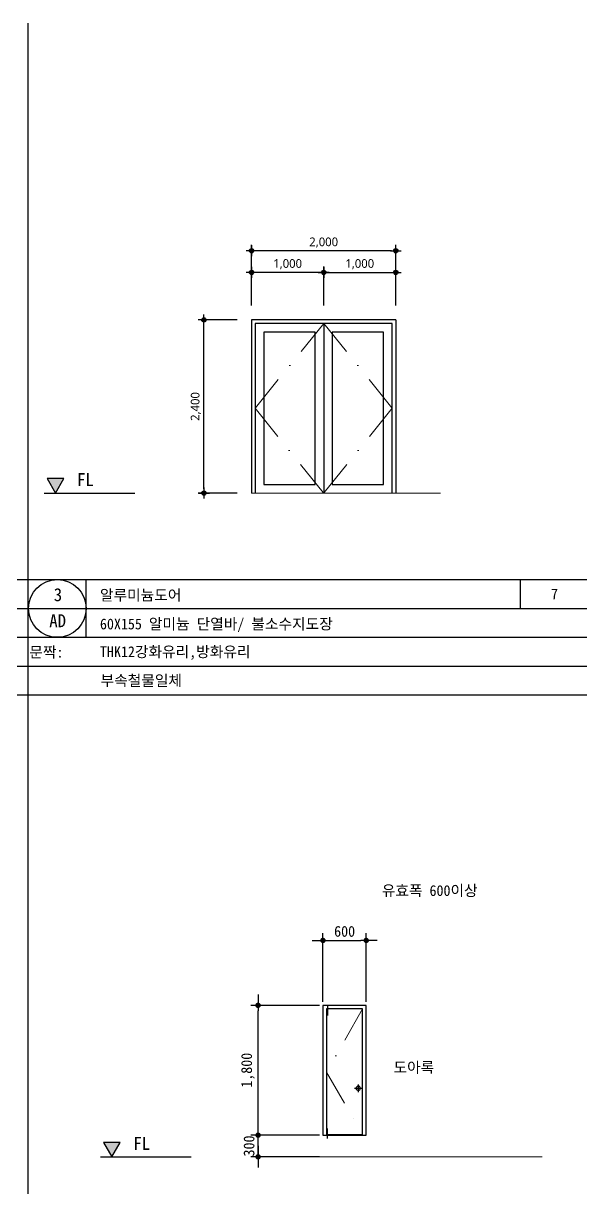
# Model space of a CAD drawing. Header units: millimetres. Extents: x 34479 to 326239, y 111570 to 168880.
# Drawn here: x 138154 to 145884, y 152735 to 168880 of the extents above; entities that cross this region are included whole.
import ezdxf
from ezdxf.enums import TextEntityAlignment as Align

# ---------------------------------------------------------------- set-up
doc = ezdxf.new("R2010")
doc.units = ezdxf.units.MM
doc.header["$LTSCALE"] = 100
doc.header["$MEASUREMENT"] = 0
doc.header["$PDSIZE"] = -10
for name, pattern in [('CEN', [62, 60, -1, 0, -1]), ('DASHDOT', [1, 0.5, -0.25, 0, -0.25]), ('HID', [2, 1.1, -0.9])]:
    doc.linetypes.add(name, pattern=pattern)
doc.layers.get('0').update_dxf_attribs({"linetype": 'CONTINUOUS'})
doc.layers.get('Defpoints').update_dxf_attribs({"color": 153, "linetype": 'CONTINUOUS'})
for name, color, linetype, lineweight in [('A-AXIS-LINE', 1, 'CEN', 15), ('A-DWXK-OPEN', 1, 'HID', 15), ('A-DWXM-WIND', 4, 'CONTINUOUS', 25), ('A-ELEV-WIN', 4, 'CONTINUOUS', 25), ('A-XXXX-SYMB', 7, 'CONTINUOUS', 25)]:
    doc.layers.add(name, color=color, linetype=linetype, lineweight=lineweight)
for name, color, linetype in [('A-DIMS', 7, 'CONTINUOUS'), ('A-XXXX-TABL', 7, 'CONTINUOUS'), ('A-XXXX-TXT2', 3, 'CONTINUOUS'), ('dim', 7, 'CONTINUOUS'), ('NDIM', 7, 'CONTINUOUS'), ('WINELEV', 4, 'CONTINUOUS')]:
    doc.layers.add(name, color=color, linetype=linetype)
doc.styles.add('HY울릉도L', font='')
doc.styles.add('돋움체', font='')
doc.styles.add('맑은고딕', font='malgun.ttf')
doc.styles.get('HY울릉도L').set_extended_font_data('HYwulM')
doc.styles.get('돋움체').set_extended_font_data('DotumChe')
doc.dimstyles.new('CDIM', dxfattribs={"dimtxt": 3, "dimasz": 1.5, "dimexe": 2, "dimexo": 1, "dimgap": 1, "dimtad": 1, "dimdec": 0, "dimrnd": 0.5, "dimzin": 0, "dimdsep": 32, "dimlunit": 6, "dimtxsty": 'HY울릉도L', "dimblk1": '_CIDOT', "dimblk2": '_CIDOT', "dimsah": 1, "dimcen": 5.5, "dimclrd": 2, "dimclre": 2, "dimclrt": 7, "dimadec": 0, "dimazin": 0, "dimtfac": 1, "dimtdec": 0, "dimtix": 1, "dimtmove": 2, "dimatfit": 1, "dimldrblk": '_CIDOT', "dimfxl": 1, "dimtolj": 1, "dimtzin": 0, "dimlwd": -1, "dimarcsym": 0})
doc.dimstyles.new('NDIM', dxfattribs={"dimscale": 5, "dimtxt": 3, "dimasz": 1.5, "dimexe": 2, "dimexo": 5, "dimgap": 1, "dimtad": 1, "dimdec": 0, "dimrnd": 0.25, "dimzin": 0, "dimdsep": 46, "dimlunit": 6, "dimtxsty": '돋움체', "dimblk1": '_CIDOT', "dimblk2": '_CIDOT', "dimsah": 1, "dimcen": 5, "dimclrd": 7, "dimclre": 7, "dimclrt": 3, "dimadec": 0, "dimazin": 0, "dimtfac": 1, "dimtdec": 0, "dimtix": 1, "dimtmove": 2, "dimatfit": 1, "dimfxl": 1, "dimtolj": 1, "dimtzin": 0, "dimarcsym": 0})

# ---------------------------------------------------------------- blocks, each defined once
blk = doc.blocks.new('_CIDOT')
at = {"color": 0, "linetype": 'ByBlock'}
blk.add_line((2, 0), (-1, 0), dxfattribs=at)
at = {"color": 0, "linetype": 'ByBlock', "const_width": 0.5}
blk.add_lwpolyline([(-0.25, 0, 1), (0.25, 0, 1)], format="xyb", close=True, dxfattribs=at)
blk = doc.blocks.new('*D85')
at = {"layer": 'A-DIMS', "lineweight": -2, "transparency": 16777216}
for p, q in [((142310, 155314, 0), (142310, 156264, 0)), ((142910, 155314, 0), (142910, 156264, 0))]:
    blk.add_line(p, q, dxfattribs=at)
at = {"layer": 'A-DIMS', "transparency": 16777216}
blk.add_line((142385, 156164, 0), (142835, 156164, 0), dxfattribs=at)
at = {"layer": 'Defpoints', "color": 0, "transparency": 16777216}
for p in [(142910, 156164, 0), (142310, 155264, 0), (142910, 155264, 0)]:
    blk.add_point(p, dxfattribs=at)
at = {"layer": 'A-DIMS', "transparency": 16777216, "xscale": 75, "yscale": 75, "zscale": 75, "rotation": 180}
blk.add_blockref('_CIDOT', (142310, 156164, 0), dxfattribs=at)
at = {"layer": 'A-DIMS', "transparency": 16777216, "xscale": 75, "yscale": 75, "zscale": 75}
blk.add_blockref('_CIDOT', (142910, 156164, 0), dxfattribs=at)
at = {"layer": 'A-DIMS', "color": 3, "transparency": 16777216, "insert": (142610, 156289, 0), "char_height": 150, "attachment_point": 5, "style": '돋움체'}
blk.add_mtext('\\A1;600', dxfattribs=at)
blk = doc.blocks.new('*D86')
at = {"layer": 'A-DIMS', "lineweight": -2, "transparency": 16777216}
for p, q in [((142260, 155264, 0), (141310, 155264, 0)), ((142260, 153464, 0), (141310, 153464, 0))]:
    blk.add_line(p, q, dxfattribs=at)
at = {"layer": 'A-DIMS', "transparency": 16777216}
blk.add_line((141410, 153539, 0), (141410, 155189, 0), dxfattribs=at)
at = {"layer": 'Defpoints', "color": 0, "transparency": 16777216}
for p in [(141410, 155264, 0), (142310, 155264, 0), (142310, 153464, 0)]:
    blk.add_point(p, dxfattribs=at)
at = {"layer": 'A-DIMS', "transparency": 16777216, "xscale": 75, "yscale": 75, "zscale": 75}
for p, rotation in [((141410, 155264, 0), 90), ((141410, 153464, 0), 270)]:
    blk.add_blockref('_CIDOT', p, dxfattribs=dict(at, rotation=rotation))
at = {"layer": 'A-DIMS', "color": 3, "transparency": 16777216, "insert": (141270, 154364, 0), "char_height": 150, "attachment_point": 5, "rotation": 90, "style": '돋움체'}
blk.add_mtext('\\A1;1,800', dxfattribs=at)
blk = doc.blocks.new('*D87')
at = {"layer": 'A-DIMS', "transparency": 16777216}
for p, q in [((141410, 153539, 0), (141410, 153614, 0)), ((141410, 153164, 0), (141410, 153464, 0)), ((141410, 153089, 0), (141410, 153014, 0))]:
    blk.add_line(p, q, dxfattribs=at)
at = {"layer": 'A-DIMS', "lineweight": -2, "transparency": 16777216}
for p, q in [((142260, 153464, 0), (141310, 153464, 0)), ((142260, 153164, 0), (141310, 153164, 0))]:
    blk.add_line(p, q, dxfattribs=at)
at = {"layer": 'Defpoints', "color": 0, "transparency": 16777216}
for p in [(141410, 153464, 0), (142310, 153464, 0), (142310, 153164, 0)]:
    blk.add_point(p, dxfattribs=at)
at = {"layer": 'A-DIMS', "transparency": 16777216, "xscale": 75, "yscale": 75, "zscale": 75}
for p, rotation in [((141410, 153464, 0), 270), ((141410, 153164, 0), 90)]:
    blk.add_blockref('_CIDOT', p, dxfattribs=dict(at, rotation=rotation))
at = {"layer": 'A-DIMS', "color": 3, "transparency": 16777216, "insert": (141285, 153314, 0), "char_height": 150, "attachment_point": 5, "rotation": 90, "style": '돋움체'}
blk.add_mtext('\\A1;300', dxfattribs=at)
blk = doc.blocks.new('DIMDOT')
at = {"layer": 'dim'}
h = blk.add_hatch(color=7, dxfattribs=at)
h.paths.add_polyline_path([(0, 0.23), (0, 0.5, 0.414214), (-0.5, 0), (-0.23, 0, -0.414214)])
h.paths.add_polyline_path([(0, 0.23, 0.414214), (-0.23, 0), (0, 0)])
h.paths.add_polyline_path([(0.23, 0, 0.414214), (0, 0.23), (0, 0)], flags=17)
h.paths.add_polyline_path([(0, 0.5), (0, 0.23, -0.414214), (0.23, 0), (0.5, 0, 0.414214)])
h.paths.add_polyline_path([(0.5, 0), (0.23, 0, -0.414214), (0, -0.23), (0, -0.5, 0.414214)])
h.paths.add_polyline_path([(0.23, 0), (0, 0), (0, -0.23, 0.414214)], flags=17)
h.paths.add_polyline_path([(0, 0), (-0.23, 0, 0.414214), (0, -0.23)])
h.paths.add_polyline_path([(0, -0.5), (0, -0.23, -0.414214), (-0.23, 0), (-0.5, 0, 0.414214)])
at = {"layer": 'dim', "color": 7}
for p, q in [((-1.25, 0), (1.25, 0)), ((0, -1.25), (0, 1.25))]:
    blk.add_line(p, q, dxfattribs=at)
for radius in [0.5, 0.233]:
    blk.add_circle((0, 0), radius, dxfattribs=at)
blk = doc.blocks.new('*D194')
at = {"layer": 'Defpoints', "color": 0, "transparency": 16777216}
for p in [(140660, 164767), (141320, 164767, 0), (141320, 162367, 0)]:
    blk.add_point(p, dxfattribs=at)
at = {"layer": 'NDIM', "lineweight": -2, "transparency": 16777216}
for p, q in [((141120, 164767), (140580, 164767)), ((140660, 162427), (140660, 164707)), ((141120, 162367), (140580, 162367))]:
    blk.add_line(p, q, dxfattribs=at)
at = {"layer": 'NDIM', "lineweight": -2, "transparency": 16777216, "xscale": 60, "yscale": 60, "zscale": 60}
for p, rotation in [((140660, 164767), 90), ((140660, 162367), 270)]:
    blk.add_blockref('DIMDOT', p, dxfattribs=dict(at, rotation=rotation))
at = {"layer": 'NDIM', "color": 3, "transparency": 16777216, "insert": (140548, 163567), "char_height": 120, "attachment_point": 5, "rotation": 90, "style": '맑은고딕'}
blk.add_mtext('\\A1;2,400', dxfattribs=at)
blk = doc.blocks.new('*D195')
at = {"layer": 'Defpoints', "color": 0, "transparency": 16777216}
for p in [(141320, 165427, 0), (141320, 164767, 0), (142320, 164767, 0)]:
    blk.add_point(p, dxfattribs=at)
at = {"layer": 'NDIM', "lineweight": -2, "transparency": 16777216}
for p, q in [((141320, 164967, 0), (141320, 165507, 0)), ((142320, 164967, 0), (142320, 165507, 0)), ((142260, 165427, 0), (141380, 165427, 0))]:
    blk.add_line(p, q, dxfattribs=at)
at = {"layer": 'NDIM', "lineweight": -2, "transparency": 16777216, "xscale": 60, "yscale": 60, "zscale": 60, "rotation": 180}
blk.add_blockref('DIMDOT', (141320, 165427, 0), dxfattribs=at)
at = {"layer": 'NDIM', "lineweight": -2, "transparency": 16777216, "xscale": 60, "yscale": 60, "zscale": 60}
blk.add_blockref('DIMDOT', (142320, 165427, 0), dxfattribs=at)
at = {"layer": 'NDIM', "color": 3, "transparency": 16777216, "insert": (141820, 165539, 0), "char_height": 120, "attachment_point": 5, "style": '맑은고딕'}
blk.add_mtext('\\A1;1,000', dxfattribs=at)
blk = doc.blocks.new('*D347')
at = {"layer": 'Defpoints', "color": 0, "transparency": 16777216}
for p in [(141320, 165727, 0), (141320, 165067, 0), (143320, 165067, 0)]:
    blk.add_point(p, dxfattribs=at)
at = {"layer": 'NDIM', "lineweight": -2, "transparency": 16777216}
for p, q in [((141320, 165267, 0), (141320, 165807, 0)), ((143260, 165727, 0), (141380, 165727, 0)), ((143320, 165267, 0), (143320, 165807, 0))]:
    blk.add_line(p, q, dxfattribs=at)
at = {"layer": 'NDIM', "lineweight": -2, "transparency": 16777216, "xscale": 60, "yscale": 60, "zscale": 60, "rotation": 180}
blk.add_blockref('DIMDOT', (141320, 165727, 0), dxfattribs=at)
at = {"layer": 'NDIM', "lineweight": -2, "transparency": 16777216, "xscale": 60, "yscale": 60, "zscale": 60}
blk.add_blockref('DIMDOT', (143320, 165727, 0), dxfattribs=at)
at = {"layer": 'NDIM', "color": 3, "transparency": 16777216, "insert": (142320, 165839, 0), "char_height": 120, "attachment_point": 5, "style": '맑은고딕'}
blk.add_mtext('\\A1;2,000', dxfattribs=at)
blk = doc.blocks.new('*D348')
at = {"layer": 'Defpoints', "color": 0, "transparency": 16777216}
for p in [(143320, 165427, 0), (142320, 164767, 0), (143320, 164767, 0)]:
    blk.add_point(p, dxfattribs=at)
at = {"layer": 'NDIM', "lineweight": -2, "transparency": 16777216}
for p, q in [((142320, 164967, 0), (142320, 165507, 0)), ((143320, 164967, 0), (143320, 165507, 0)), ((142380, 165427, 0), (143260, 165427, 0))]:
    blk.add_line(p, q, dxfattribs=at)
at = {"layer": 'NDIM', "lineweight": -2, "transparency": 16777216, "xscale": 60, "yscale": 60, "zscale": 60, "rotation": 180}
blk.add_blockref('DIMDOT', (142320, 165427, 0), dxfattribs=at)
at = {"layer": 'NDIM', "lineweight": -2, "transparency": 16777216, "xscale": 60, "yscale": 60, "zscale": 60}
blk.add_blockref('DIMDOT', (143320, 165427, 0), dxfattribs=at)
at = {"layer": 'NDIM', "color": 3, "transparency": 16777216, "insert": (142820, 165539, 0), "char_height": 120, "attachment_point": 5, "style": '맑은고딕'}
blk.add_mtext('\\A1;1,000', dxfattribs=at)

msp = doc.modelspace()

# ---------------------------------------------------------------- linework, layer by layer
at = {"layer": 'A-AXIS-LINE'}
for p, q in [((143941.43, 162367.07, 0), (141319.78, 162367.07, 0)), ((145348.79, 153163.74, 0), (141329.74, 153163.74, 0))]:
    msp.add_line(p, q, dxfattribs=at)
at = {"layer": 'A-DWXK-OPEN', "linetype": 'DASHDOT', "ltscale": 10, "elevation": 0}
for points in [[(142319.78, 164717.07), (141369.78, 163542.07), (142319.78, 162367.07)], [(142319.78, 164717.07), (143269.78, 163542.07), (142319.78, 162367.07)], [(142859.74, 155213.74), (142359.74, 154338.74), (142859.74, 153473.74)]]:
    msp.add_lwpolyline(points, dxfattribs=at)
at = {"layer": 'A-DWXM-WIND', "extrusion": (0, 0, -1)}
for p, q in [((142745.74, 154113.74, 0), (142853.74, 154113.74, 0)), ((142799.74, 154167.74, 0), (142799.74, 154059.74, 0))]:
    msp.add_line(p, q, dxfattribs=at)
at = {"layer": 'A-DWXM-WIND'}
msp.add_line((142359.74, 153473.74, 0), (142859.74, 153473.74, 0), dxfattribs=at)
at = {"layer": 'A-DWXM-WIND', "elevation": 0}
msp.add_lwpolyline([(142309.74, 153463.74), (142909.74, 153463.74), (142909.74, 155263.74), (142309.74, 155263.74)], close=True, dxfattribs=at)
msp.add_lwpolyline([(142859.74, 153463.74), (142859.74, 155213.74), (142359.74, 155213.74), (142359.74, 153463.74)], dxfattribs=at)
at = {"layer": 'A-DWXM-WIND', "extrusion": (0, 0, -1)}
msp.add_circle((-142799.74, 154113.74, 0), 30, dxfattribs=at)
at = {"layer": 'A-ELEV-WIN'}
for p, q in [((143319.78, 164767.07, 0), (141319.78, 164767.07, 0)), ((141319.78, 164767.07, 0), (141319.78, 162367.07, 0)), ((142319.78, 164717.07, 0), (142319.78, 162367.07, 0)), ((143319.78, 164767.07, 0), (143319.78, 162367.07, 0))]:
    msp.add_line(p, q, dxfattribs=at)
at = {"layer": 'A-ELEV-WIN', "elevation": 0}
msp.add_lwpolyline([(143269.78, 162367.07), (143269.78, 164717.07), (141369.78, 164717.07), (141369.78, 162367.07)], dxfattribs=at)
for points in [[(142199.78, 162487.07), (142199.78, 164597.07), (141489.78, 164597.07), (141489.78, 162487.07)], [(142439.78, 162487.07), (143149.78, 162487.07), (143149.78, 164597.07), (142439.78, 164597.07)]]:
    msp.add_lwpolyline(points, close=True, dxfattribs=at)
at = {"layer": 'A-XXXX-SYMB'}
for p, q in [((138441.78, 162367.07), (139701.84, 162367.07)), ((139222.91, 153163.74), (140482.96, 153163.74))]:
    msp.add_line(p, q, dxfattribs=at)
for points in [[(138486.31, 162567.07), (138601.78, 162367.07), (138717.25, 162567.07)], [(139267.44, 153363.74), (139382.91, 153163.74), (139498.38, 153363.74)]]:
    msp.add_lwpolyline(points, close=True, dxfattribs=at)
for points in [[(138486.31, 162567.07), (138717.25, 162567.07), (138601.78, 162367.07)], [(139267.44, 153363.74), (139498.38, 153363.74), (139382.91, 153163.74)]]:
    msp.add_solid(points, dxfattribs=at)
at = {"layer": 'A-XXXX-TABL'}
for p, q in [((138223.89, 141270.27), (138223.89, 168880.27)), ((118478.88, 161167.07), (155216.38, 161167.07)), ((139026.85, 160367.07), (139026.85, 161167.07)), ((145051.29, 160767.07), (145051.29, 161167.07)), ((118478.88, 160767.07), (155216.38, 160767.07)), ((118478.88, 160367.07), (155216.38, 160367.07)), ((118478.88, 159967.07), (155216.38, 159967.07)), ((118478.88, 159567.07), (155216.38, 159567.07))]:
    msp.add_line(p, q, dxfattribs=at)
at = {"layer": 'A-XXXX-TABL', "color": 4}
msp.add_circle((138626.85, 160767.07), 400, dxfattribs=at)
at = {"layer": 'dim'}
msp.add_lwpolyline([(142594.57, 156415.3, 0, 40, 0), (142594.57, 156530.3, 0, 0, 0), (142594.57, 156855.3, 0, 0, 0), (143114.57, 156855.3, 0, 0, 0)], format="xyseb", dxfattribs=at)
at = {"layer": 'dim', "elevation": 0}
msp.add_lwpolyline([(142809.74, 154128.74, 0, 40, 0), (142809.74, 154248.74, 0, 0, 0), (142809.74, 154408.74, 0, 0, 0), (143209.74, 154408.74, 0, 0, 0)], format="xyseb", dxfattribs=at)
at = {"layer": 'WINELEV', "linetype": 'Continuous'}
for p, q in [((142374.74, 155259.74, 0), (142374.74, 155122.74, 0)), ((142374.74, 153417.74, 0), (142374.74, 153554.74, 0))]:
    msp.add_line(p, q, dxfattribs=at)

# ---------------------------------------------------------------- texts
at = {"layer": 'A-XXXX-TXT2', "style": '돋움체'}
for s, height, p in [('FL', 180, (138900.1, 162553.44)), ('알루미늄도어', 150, (139217.54, 160951.88)), ('7', 150, (145471.85, 160967.07)), ('60X155 알미늄 단열바/ 불소수지도장', 150, (139217.54, 160551.88)), ('THK12강화유리,방화유리', 150, (139217.54, 160167.07)), ('부속철물일체', 150, (139225.77, 159767.07)), ('유효폭 600이상', 150, (143125.89, 156855.3)), ('FL', 180, (139681.22, 153350.11))]:
    msp.add_text(s, height=height, dxfattribs=at).set_placement(p, align=Align.MIDDLE_LEFT)
for s, p in [('3', (138635.09, 160868.08)), ('AD', (138630.91, 160506.39))]:
    msp.add_text(s, height=180, dxfattribs=at).set_placement(p, align=Align.CENTER)
msp.add_text('문짝:', height=150, dxfattribs=at).set_placement((138238.1, 160085.02))
msp.add_text('도아록', height=150, dxfattribs=at).set_placement((143853.03, 154404.63, 0), align=Align.MIDDLE_RIGHT)

# ---------------------------------------------------------------- dimensions: what is measured, and where the dimension line sits
at = {"layer": 'A-DIMS'}
dim = msp.add_linear_dim(base=(142909.74, 156163.74, 0), p1=(142309.74, 155263.74, 0), p2=(142909.74, 155263.74, 0), dimstyle='CDIM', override={"dimscale": 50, "dimtxsty": '돋움체', "dimclrd": 256, "dimclre": 256, "dimclrt": 3}, dxfattribs=at)
dim.commit()
dim.dimension.update_dxf_attribs({"geometry": '*D85', "text_midpoint": (142609.74, 156288.84, 0)})
for base, p1, p2, picture, middle in [((141409.74, 155263.74, 0), (142309.74, 153463.74, 0), (142309.74, 155263.74, 0), '*D86', (141270.46, 154363.74, 0)), ((141409.74, 153463.74, 0), (142309.74, 153163.74, 0), (142309.74, 153463.74, 0), '*D87', (141284.64, 153313.74, 0))]:
    dim = msp.add_linear_dim(base=base, p1=p1, p2=p2, angle=90, dimstyle='CDIM', override={"dimscale": 50, "dimtxsty": '돋움체', "dimclrd": 256, "dimclre": 256, "dimclrt": 3}, dxfattribs=at)
    dim.commit()
    dim.dimension.update_dxf_attribs({"geometry": picture, "text_midpoint": middle})
at = {"layer": 'NDIM'}
for base, p1, p2, angle, picture, middle in [((141319.78, 165727.07, 0), (143319.78, 165067.07, 0), (141319.78, 165067.07, 0), 180, '*D347', (142319.78, 165839.14, 0)), ((141319.78, 165427.07, 0), (142319.78, 164767.07, 0), (141319.78, 164767.07, 0), 180, '*D195', (141819.78, 165539.46, 0)), ((143319.78, 165427.07, 0), (142319.78, 164767.07, 0), (143319.78, 164767.07, 0), 0, '*D348', (142819.78, 165539.46, 0)), ((140659.78, 164767.07), (141319.78, 162367.07, 0), (141319.78, 164767.07, 0), 90, '*D194', (140547.72, 163567.07))]:
    dim = msp.add_linear_dim(base=base, p1=p1, p2=p2, angle=angle, dimstyle='NDIM', override={"dimscale": 40, "dimtxsty": '맑은고딕', "dimblk1": 'DIMDOT', "dimblk2": 'DIMDOT', "dimclrd": 256, "dimclre": 256, "dimatfit": 3}, dxfattribs=at)
    dim.commit()
    dim.dimension.update_dxf_attribs({"geometry": picture, "text_midpoint": middle})

doc.saveas('drawing.dxf')
